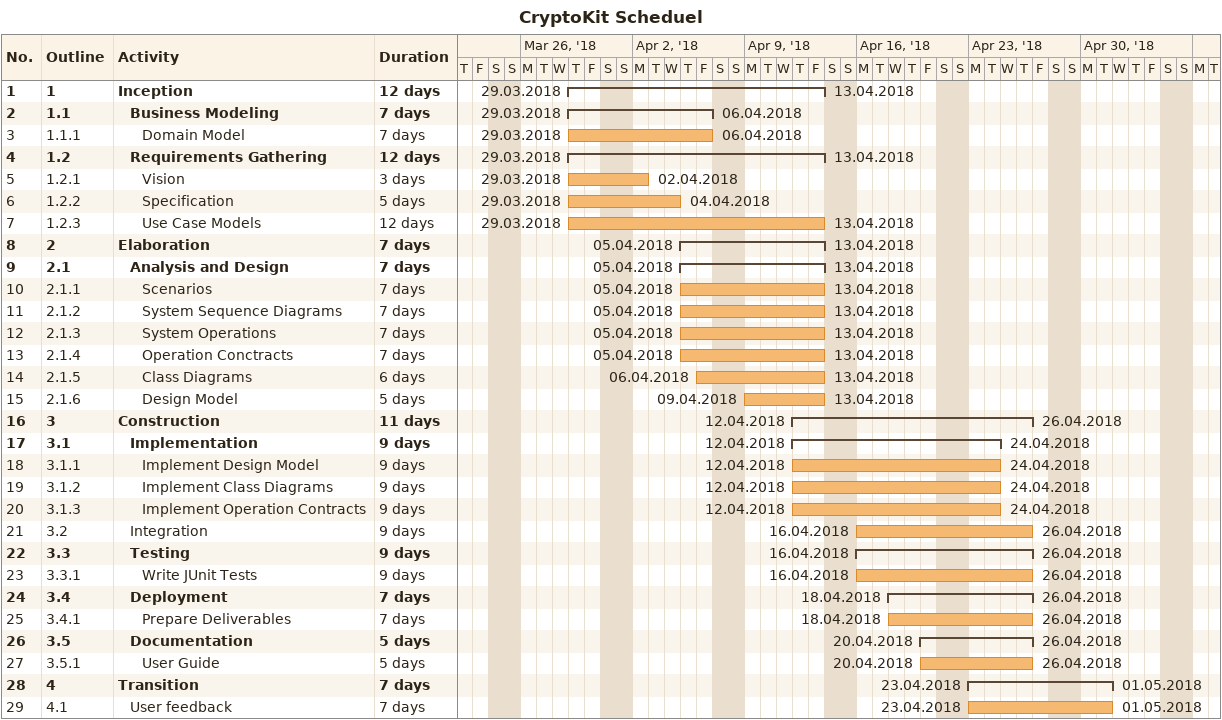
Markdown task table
CryptoKit Scheduel

| ID | WBS | Task | Duration | Start | Finish |
|---|---|---|---|---|---|
| 1 | 1 | **Inception** | 12d | 2018-03-29 | 2018-04-13 |
| 2 | 1.1 | **Business Modeling** | 7d | 2018-03-29 | 2018-04-06 |
| 3 | 1.1.1 | Domain Model | 7d | 2018-03-29 | 2018-04-06 |
| 4 | 1.2 | **Requirements Gathering** | 12d | 2018-03-29 | 2018-04-13 |
| 5 | 1.2.1 | Vision | 3d | 2018-03-29 | 2018-04-02 |
| 6 | 1.2.2 | Specification | 5d | 2018-03-29 | 2018-04-04 |
| 7 | 1.2.3 | Use Case Models | 12d | 2018-03-29 | 2018-04-13 |
| 8 | 2 | **Elaboration** | 7d | 2018-04-05 | 2018-04-13 |
| 9 | 2.1 | **Analysis and Design** | 7d | 2018-04-05 | 2018-04-13 |
| 10 | 2.1.1 | Scenarios | 7d | 2018-04-05 | 2018-04-13 |
| 11 | 2.1.2 | System Sequence Diagrams | 7d | 2018-04-05 | 2018-04-13 |
| 12 | 2.1.3 | System Operations | 7d | 2018-04-05 | 2018-04-13 |
| 13 | 2.1.4 | Operation Conctracts | 7d | 2018-04-05 | 2018-04-13 |
| 14 | 2.1.5 | Class Diagrams | 6d | 2018-04-06 | 2018-04-13 |
| 15 | 2.1.6 | Design Model | 5d | 2018-04-09 | 2018-04-13 |
| 16 | 3 | **Construction** | 11d | 2018-04-12 | 2018-04-26 |
| 17 | 3.1 | **Implementation** | 9d | 2018-04-12 | 2018-04-24 |
| 18 | 3.1.1 | Implement Design Model | 9d | 2018-04-12 | 2018-04-24 |
| 19 | 3.1.2 | Implement Class Diagrams | 9d | 2018-04-12 | 2018-04-24 |
| 20 | 3.1.3 | Implement Operation Contracts | 9d | 2018-04-12 | 2018-04-24 |
| 21 | 3.2 | Integration | 9d | 2018-04-16 | 2018-04-26 |
| 22 | 3.3 | **Testing** | 9d | 2018-04-16 | 2018-04-26 |
| 23 | 3.3.1 | Write JUnit Tests | 9d | 2018-04-16 | 2018-04-26 |
| 24 | 3.4 | **Deployment** | 7d | 2018-04-18 | 2018-04-26 |
| 25 | 3.4.1 | Prepare Deliverables | 7d | 2018-04-18 | 2018-04-26 |
| 26 | 3.5 | **Documentation** | 5d | 2018-04-20 | 2018-04-26 |
| 27 | 3.5.1 | User Guide | 5d | 2018-04-20 | 2018-04-26 |
| 28 | 4 | **Transition** | 7d | 2018-04-23 | 2018-05-01 |
| 29 | 4.1 | User feedback | 7d | 2018-04-23 | 2018-05-01 |
